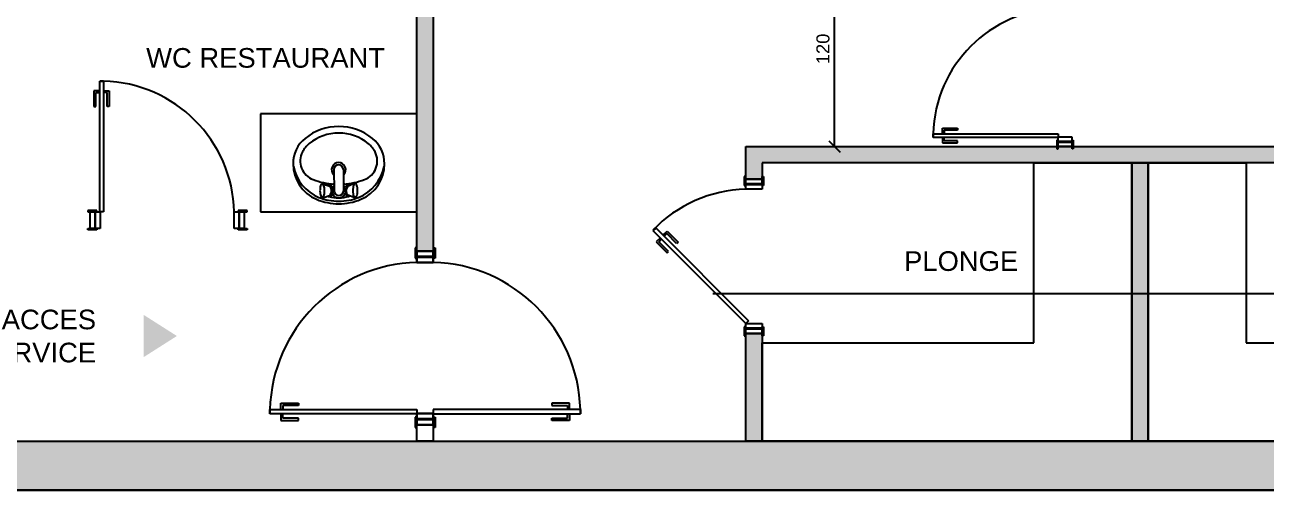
# Model space of a CAD drawing. Header units: millimetres. Extents: x 61345 to 69644, y 9491 to 29385.
# Drawn here: x 65769 to 66529, y 16341 to 16625 of the extents above; entities that cross this region are included whole.
import ezdxf

# ---------------------------------------------------------------- set-up
doc = ezdxf.new("R2010")
doc.units = ezdxf.units.MM
doc.linetypes.add('DASHED2', pattern=[0.375, 0.25, -0.125])
doc.layers.add('Plan Archi', color=8, linetype='Continuous')
doc.styles.get("Standard").update_dxf_attribs({"font": 'arial.ttf'})

msp = doc.modelspace()

# ---------------------------------------------------------------- hatches: boundary and pattern name
at = {"layer": 'Plan Archi'}
h = msp.add_hatch(color=256, dxfattribs=at)
h.dxf.hatch_style = 1
h.paths.add_polyline_path([(66009.07, 16873.35), (66019.07, 16873.35), (66019.07, 16486.99), (66009.07, 16486.99)])
h = msp.add_hatch(color=256, dxfattribs=at)
h.dxf.hatch_style = 1
h.paths.add_polyline_path([(66210.32, 16550.91), (66569.11, 16550.91), (66569.11, 16540.91), (66220.32, 16540.91), (66220.32, 16530.91), (66210.32, 16530.91)])
h = msp.add_hatch(color=256, dxfattribs=at)
h.dxf.hatch_style = 1
h.paths.add_polyline_path([(66446.59, 16540.91), (66456.59, 16540.91), (66456.59, 16370.91), (66446.59, 16370.91)])
h = msp.add_hatch(color=256, dxfattribs=at)
h.dxf.hatch_style = 1
h.paths.add_polyline_path([(66210.32, 16436.62), (66220.32, 16436.62), (66220.32, 16370.91), (66210.32, 16370.91)])
msp.add_hatch(color=256, dxfattribs=at).paths.add_polyline_path([(64674.39, 16370.91), (67883.9, 16370.91), (67883.9, 16340.91), (64674.39, 16340.91)])

# ---------------------------------------------------------------- linework, layer by layer
for p, q in [((66009.07, 16486.99), (66009.07, 16873.35)), ((66019.07, 16873.35), (66019.07, 16486.99)), ((65814.9, 16510.91), (65814.9, 16590.92)), ((65814.9, 16590.92), (65817.25, 16590.92)), ((65817.25, 16590.92), (65814.9, 16590.92)), ((65817.25, 16590.92), (65817.25, 16510.91)), ((65811.39, 16584.95), (65811.39, 16575.42)), ((65814.76, 16584.95), (65811.39, 16584.95)), ((65812.61, 16575.42), (65812.61, 16583.95)), ((65812.61, 16583.95), (65814.83, 16583.95)), ((65819.55, 16583.95), (65817.32, 16583.95)), ((65817.4, 16584.95), (65820.77, 16584.95)), ((65819.55, 16575.42), (65819.55, 16583.95)), ((65820.77, 16584.95), (65820.77, 16575.42)), ((65811.39, 16575.42), (65812.61, 16575.42)), ((65820.77, 16575.42), (65819.55, 16575.42)), ((66009.07, 16570.91), (65913.37, 16570.91)), ((65913.37, 16570.91), (65913.37, 16510.91)), ((66009.07, 16510.91), (66009.07, 16570.91)), ((66325.06, 16558.73), (66401.56, 16558.73)), ((66325.06, 16556.49), (66325.06, 16558.73)), ((66325.06, 16558.73), (66325.06, 16556.49)), ((66401.56, 16556.49), (66325.06, 16556.49)), ((66330.76, 16562.09), (66339.88, 16562.09)), ((66330.76, 16558.87), (66330.76, 16562.09)), ((66330.76, 16556.35), (66330.76, 16553.12)), ((66339.88, 16560.93), (66331.72, 16560.93)), ((66331.72, 16560.93), (66331.72, 16558.8)), ((66331.72, 16554.29), (66331.72, 16556.42)), ((66339.88, 16562.09), (66339.88, 16560.93)), ((66401.56, 16558.73), (66401.56, 16556.49)), ((66401.56, 16556.76), (66409.87, 16556.76)), ((66401.56, 16554.03), (66401.56, 16556.76)), ((66401.56, 16550.91), (66401.56, 16556.76)), ((66409.87, 16556.76), (66409.87, 16554.03)), ((66210.32, 16550.91), (66569.11, 16550.91)), ((66210.32, 16530.91), (66210.32, 16550.91)), ((66330.76, 16553.12), (66339.88, 16553.12)), ((66339.88, 16554.29), (66331.72, 16554.29)), ((66339.88, 16553.12), (66339.88, 16554.29)), ((66401.43, 16554.81), (66400.65, 16554.81)), ((66400.65, 16554.81), (66400.65, 16549.48)), ((66400.65, 16549.48), (66401.43, 16549.48)), ((66401.43, 16549.48), (66401.43, 16554.81)), ((66401.56, 16551.04), (66401.56, 16554.68)), ((66409.87, 16554.03), (66401.56, 16554.03)), ((66401.56, 16553.64), (66409.87, 16553.64)), ((66409.87, 16550.91), (66401.56, 16550.91)), ((66409.87, 16553.64), (66409.87, 16550.91)), ((66410, 16554.81), (66410.78, 16554.81)), ((66410, 16549.48), (66410, 16554.81)), ((66410.78, 16549.48), (66410, 16549.48)), ((66410.78, 16554.81), (66410.78, 16549.48)), ((66569.11, 16540.91), (66220.32, 16540.91)), ((66220.32, 16540.91), (66220.32, 16530.91)), ((66386.59, 16430.91), (66386.59, 16540.91)), ((66386.59, 16540.91), (66446.59, 16540.91)), ((66446.59, 16540.91), (66446.59, 16370.91)), ((66446.59, 16540.91), (66456.59, 16540.91)), ((66446.59, 16370.91), (66446.59, 16540.91)), ((66456.59, 16370.91), (66456.59, 16540.91)), ((66456.59, 16540.91), (66516.59, 16540.91)), ((66456.59, 16540.91), (66456.59, 16370.91)), ((66516.59, 16540.91), (66516.59, 16430.91)), ((66210.18, 16532.68), (66209.37, 16532.68)), ((66209.37, 16532.68), (66209.37, 16527.11)), ((66210.18, 16527.11), (66210.18, 16532.68)), ((66220.45, 16532.68), (66221.27, 16532.68)), ((66220.45, 16527.11), (66220.45, 16532.68)), ((66221.27, 16532.68), (66221.27, 16527.11)), ((66209.37, 16527.11), (66210.18, 16527.11)), ((66220.32, 16530.91), (66210.32, 16530.91)), ((66210.32, 16530.91), (66220.32, 16530.91)), ((66210.32, 16528.06), (66210.32, 16530.91)), ((66220.32, 16528.06), (66210.32, 16528.06)), ((66210.32, 16527.65), (66220.32, 16527.65)), ((66210.32, 16524.8), (66210.32, 16527.65)), ((66220.32, 16524.8), (66210.32, 16524.8)), ((66220.32, 16530.91), (66220.32, 16528.06)), ((66220.32, 16527.65), (66220.32, 16524.8)), ((66221.27, 16527.11), (66220.45, 16527.11)), ((65813.15, 16511.86), (65807.58, 16511.86)), ((65807.58, 16511.86), (65807.58, 16511.05)), ((65807.58, 16511.05), (65813.15, 16511.05)), ((65809.07, 16500.91), (65809.07, 16510.91)), ((65809.07, 16510.91), (65815.19, 16510.91)), ((65809.21, 16510.91), (65813.01, 16510.91)), ((65811.93, 16510.91), (65811.93, 16500.91)), ((65812.33, 16500.91), (65812.33, 16510.91)), ((65812.33, 16510.91), (65815.19, 16510.91)), ((65813.15, 16511.05), (65813.15, 16511.86)), ((65817.25, 16510.91), (65814.9, 16510.91)), ((65815.19, 16510.91), (65815.19, 16500.91)), ((65897.25, 16500.91), (65897.25, 16510.91)), ((65897.25, 16510.91), (65900.11, 16510.91)), ((65905.13, 16511.86), (65899.56, 16511.86)), ((65899.56, 16511.86), (65899.56, 16511.05)), ((65899.56, 16511.05), (65905.13, 16511.05)), ((65900.11, 16510.91), (65900.11, 16500.91)), ((65900.51, 16500.91), (65900.51, 16510.91)), ((65900.51, 16510.91), (65903.37, 16510.91)), ((65903.37, 16510.91), (65903.37, 16500.91)), ((65905.13, 16511.05), (65905.13, 16511.86)), ((65913.37, 16510.91), (66009.07, 16510.91)), ((65807.58, 16499.96), (65807.58, 16500.78)), ((65807.58, 16500.78), (65813.15, 16500.78)), ((65813.15, 16499.96), (65807.58, 16499.96)), ((65811.93, 16500.91), (65809.07, 16500.91)), ((65815.19, 16500.91), (65812.33, 16500.91)), ((65813.15, 16500.78), (65813.15, 16499.96)), ((65900.11, 16500.91), (65897.25, 16500.91)), ((65899.56, 16499.96), (65899.56, 16500.78)), ((65899.56, 16500.78), (65905.13, 16500.78)), ((65905.13, 16499.96), (65899.56, 16499.96)), ((65903.37, 16500.91), (65900.51, 16500.91)), ((65905.13, 16500.78), (65905.13, 16499.96)), ((66153.74, 16499.31), (66155.4, 16500.97)), ((66155.4, 16500.97), (66153.74, 16499.31)), ((66210.32, 16442.73), (66153.74, 16499.31)), ((66155.4, 16500.97), (66211.98, 16444.39)), ((66157.86, 16494.99), (66155.47, 16492.6)), ((66157.05, 16492.76), (66158.62, 16494.33)), ((66159.72, 16496.85), (66162.11, 16499.24)), ((66161.96, 16497.66), (66160.38, 16496.09)), ((66167.99, 16491.63), (66161.96, 16497.66)), ((66162.11, 16499.24), (66168.85, 16492.49)), ((66008.92, 16488.98), (66008, 16488.98)), ((66008, 16488.98), (66008, 16482.71)), ((66008.92, 16488.98), (66008, 16488.98)), ((66008, 16488.98), (66008, 16482.71)), ((66008.92, 16482.71), (66008.92, 16488.98)), ((66008.92, 16482.71), (66008.92, 16488.98)), ((66009.07, 16486.99), (66019.07, 16486.99)), ((66009.07, 16483.78), (66009.07, 16486.99)), ((66019.07, 16486.99), (66009.07, 16486.99)), ((66019.07, 16486.99), (66009.07, 16486.99)), ((66009.07, 16486.99), (66009.07, 16483.78)), ((66019.07, 16486.99), (66019.07, 16483.78)), ((66019.07, 16483.78), (66019.07, 16486.99)), ((66019.23, 16488.98), (66020.14, 16488.98)), ((66019.23, 16482.71), (66019.23, 16488.98)), ((66019.23, 16488.98), (66020.14, 16488.98)), ((66019.23, 16482.71), (66019.23, 16488.98)), ((66020.14, 16488.98), (66020.14, 16482.71)), ((66020.14, 16488.98), (66020.14, 16482.71)), ((66155.47, 16492.6), (66162.22, 16485.86)), ((66163.08, 16486.72), (66157.05, 16492.76)), ((66162.22, 16485.86), (66163.08, 16486.72)), ((66168.85, 16492.49), (66167.99, 16491.63)), ((66008, 16482.71), (66008.92, 16482.71)), ((66008, 16482.71), (66008.92, 16482.71)), ((66019.07, 16483.78), (66009.07, 16483.78)), ((66009.07, 16483.78), (66019.07, 16483.78)), ((66009.07, 16483.32), (66019.07, 16483.32)), ((66009.07, 16480.11), (66009.07, 16483.32)), ((66019.07, 16483.32), (66009.07, 16483.32)), ((66009.07, 16483.32), (66009.07, 16480.11)), ((66019.07, 16480.11), (66009.07, 16480.11)), ((66009.07, 16480.11), (66019.07, 16480.11)), ((66019.07, 16483.32), (66019.07, 16480.11)), ((66019.07, 16480.11), (66019.07, 16483.32)), ((66020.14, 16482.71), (66019.23, 16482.71)), ((66020.14, 16482.71), (66019.23, 16482.71)), ((66211.98, 16444.39), (66210.32, 16442.73)), ((66210.32, 16442.73), (66220.32, 16442.73)), ((66210.32, 16439.88), (66210.32, 16442.73)), ((66210.32, 16436.62), (66210.32, 16442.73)), ((66220.32, 16442.73), (66220.32, 16439.88)), ((66210.18, 16440.69), (66209.37, 16440.69)), ((66209.37, 16440.69), (66209.37, 16435.12)), ((66209.37, 16435.12), (66210.18, 16435.12)), ((66210.18, 16435.12), (66210.18, 16440.69)), ((66210.32, 16436.75), (66210.32, 16440.56)), ((66220.32, 16439.88), (66210.32, 16439.88)), ((66210.32, 16439.47), (66220.32, 16439.47)), ((66210.32, 16436.62), (66220.32, 16436.62)), ((66210.32, 16370.91), (66210.32, 16436.62)), ((66220.32, 16436.62), (66210.32, 16436.62)), ((66220.32, 16439.47), (66220.32, 16436.62)), ((66220.32, 16436.62), (66220.32, 16370.91)), ((66220.45, 16440.69), (66221.27, 16440.69)), ((66220.45, 16435.12), (66220.45, 16440.69)), ((66221.27, 16435.12), (66220.45, 16435.12)), ((66221.27, 16440.69), (66221.27, 16435.12)), ((66220.32, 16430.91), (66386.59, 16430.91)), ((66220.32, 16370.91), (66220.32, 16430.91)), ((66516.59, 16430.91), (66714.19, 16430.91)), ((65919.06, 16390.11), (66009.07, 16390.11)), ((65919.06, 16387.47), (65919.06, 16390.11)), ((65919.06, 16390.11), (65919.06, 16387.47)), ((65925.77, 16394.07), (65936.5, 16394.07)), ((65925.77, 16390.27), (65925.77, 16394.07)), ((65936.5, 16392.7), (65926.9, 16392.7)), ((65926.9, 16392.7), (65926.9, 16390.19)), ((65936.5, 16394.07), (65936.5, 16392.7)), ((66009.07, 16390.11), (66009.07, 16387.47)), ((66109.08, 16390.11), (66019.07, 16390.11)), ((66019.07, 16390.11), (66019.07, 16387.47)), ((66102.37, 16394.07), (66091.64, 16394.07)), ((66091.64, 16394.07), (66091.64, 16392.7)), ((66091.64, 16392.7), (66101.24, 16392.7)), ((66101.24, 16392.7), (66101.24, 16390.19)), ((66102.37, 16390.27), (66102.37, 16394.07)), ((66109.08, 16387.47), (66109.08, 16390.11)), ((66109.08, 16390.11), (66109.08, 16387.47)), ((66009.07, 16387.47), (65919.06, 16387.47)), ((65925.77, 16387.31), (65925.77, 16383.51)), ((65925.77, 16383.51), (65936.5, 16383.51)), ((65926.9, 16384.89), (65926.9, 16387.39)), ((65936.5, 16384.89), (65926.9, 16384.89)), ((65936.5, 16383.51), (65936.5, 16384.89)), ((66008.92, 16385.5), (66008, 16385.5)), ((66008, 16385.5), (66008, 16379.23)), ((66008.92, 16385.5), (66008, 16385.5)), ((66008, 16385.5), (66008, 16379.23)), ((66008.92, 16379.23), (66008.92, 16385.5)), ((66008.92, 16379.23), (66008.92, 16385.5)), ((66009.07, 16387.79), (66019.07, 16387.79)), ((66009.07, 16384.58), (66009.07, 16387.79)), ((66009.07, 16380.91), (66009.07, 16387.79)), ((66019.07, 16387.79), (66009.07, 16387.79)), ((66009.07, 16387.79), (66009.07, 16384.58)), ((66009.07, 16381.06), (66009.07, 16385.35)), ((66019.07, 16384.58), (66009.07, 16384.58)), ((66009.07, 16384.58), (66019.07, 16384.58)), ((66009.07, 16384.12), (66019.07, 16384.12)), ((66019.07, 16384.12), (66009.07, 16384.12)), ((66009.07, 16384.12), (66009.07, 16380.91)), ((66019.07, 16380.91), (66009.07, 16380.91)), ((66009.07, 16380.91), (66019.07, 16380.91)), ((66009.07, 16370.91), (66009.07, 16380.91)), ((66009.07, 16380.91), (66019.07, 16380.91)), ((66019.07, 16387.79), (66019.07, 16384.58)), ((66019.07, 16384.58), (66019.07, 16387.79)), ((66019.07, 16380.91), (66019.07, 16387.79)), ((66019.07, 16387.47), (66109.08, 16387.47)), ((66019.07, 16381.06), (66019.07, 16385.35)), ((66019.07, 16384.12), (66019.07, 16380.91)), ((66019.07, 16380.91), (66019.07, 16370.91)), ((66019.23, 16385.5), (66020.14, 16385.5)), ((66019.23, 16379.23), (66019.23, 16385.5)), ((66019.23, 16385.5), (66020.14, 16385.5)), ((66019.23, 16379.23), (66019.23, 16385.5)), ((66020.14, 16385.5), (66020.14, 16379.23)), ((66020.14, 16385.5), (66020.14, 16379.23)), ((66091.64, 16384.89), (66101.24, 16384.89)), ((66091.64, 16383.51), (66091.64, 16384.89)), ((66102.37, 16383.51), (66091.64, 16383.51)), ((66101.24, 16384.89), (66101.24, 16387.39)), ((66102.37, 16387.31), (66102.37, 16383.51)), ((66008, 16379.23), (66008.92, 16379.23)), ((66008, 16379.23), (66008.92, 16379.23)), ((66020.14, 16379.23), (66019.23, 16379.23)), ((66020.14, 16379.23), (66019.23, 16379.23)), ((64674.39, 16370.91), (67883.9, 16370.91)), ((66019.07, 16370.91), (66009.07, 16370.91)), ((66220.32, 16370.91), (66210.32, 16370.91)), ((66446.59, 16370.91), (66220.32, 16370.91)), ((66456.59, 16370.91), (66446.59, 16370.91)), ((66774.19, 16370.91), (66456.59, 16370.91)), ((67883.9, 16340.91), (64674.39, 16340.91))]:
    msp.add_line(p, q, dxfattribs=at)
at = {"layer": 'Plan Archi', "color": 6}
msp.add_line((66264.68, 16550.91), (66264.68, 16670.91), dxfattribs=at)
at = {"layer": 'Plan Archi', "color": 0, "linetype": 'ByBlock'}
msp.add_line((66261.18, 16554.41), (66268.18, 16547.41), dxfattribs=at)
at = {"layer": 'Plan Archi', "linetype": 'Continuous'}
for p, q in [((65958.26, 16536.81), (65958.34, 16523.85)), ((65964.02, 16536.85), (65964.1, 16523.89)), ((65951.33, 16528.12), (65955.69, 16526.59)), ((65957.27, 16525.61), (65957.29, 16522.08)), ((65965.15, 16525.66), (65965.17, 16522.13)), ((65971.06, 16528.24), (65966.72, 16526.66)), ((65951.39, 16519.5), (65955.55, 16521.02)), ((65971.11, 16519.62), (65966.76, 16521.15))]:
    msp.add_line(p, q, dxfattribs=at)
at = {"layer": 'Plan Archi', "linetype": 'DASHED2'}
for p, q in [((66939.19, 16460.91), (66190.19, 16460.91)), ((67883.9, 16340.91), (64674.39, 16340.91))]:
    msp.add_line(p, q, dxfattribs=at)
at = {"layer": 'Plan Archi', "color": 0}
for p, q in [((65423.63, 16340.91), (65793.63, 16340.91)), ((65793.63, 16340.91), (67883.9, 16340.91))]:
    msp.add_line(p, q, dxfattribs=at)
at = {"layer": 'Plan Archi'}
for centre, radius, start, end in [((66403.64, 16556.64), 78.61, 91.51417, 178.47841), ((65815.07, 16508.74), 82.21, 1.51417, 88.47841), ((65961.22, 16530.47), 32.69, 90, 129.08291), ((65961.22, 16530.47), 32.69, 50.91709, 90), ((65953.22, 16540.32), 20, 129.08291, 180), ((65961.22, 16530.47), 28.69, 90, 129.08291), ((65961.22, 16530.47), 28.69, 50.91709, 90), ((65969.22, 16540.32), 20, 0, 50.91709), ((65949.79, 16542.07), 12.15, 152.93101, 249.64154), ((65953.22, 16540.32), 16, 129.08291, 152.931), ((65972.65, 16542.07), 12.15, 290.35846, 27.06899), ((65969.22, 16540.32), 16, 27.069, 50.91709), ((65956.72, 16540.32), 23.5, 180, 247.28559), ((65965.72, 16540.32), 23.5, 292.71441, 0), ((65958.79, 16543.68), 25.8, 190.99675, 247.82074), ((65963.64, 16543.68), 25.8, 292.17926, 349.00325), ((65961.22, 16572.87), 45, 249.64154, 266.29908), ((65952.96, 16523.87), 3.85, 312.34434, 44.78973), ((65952.96, 16523.87), 4.68, 312.34434, 44.78973), ((65961.22, 16572.87), 45, 273.64031, 290.35846), ((65969.59, 16523.92), 3.96, 136.34531, 224.34721), ((66212.49, 16442.61), 82.21, 91.51417, 136.01174), ((65961.22, 16551.07), 35.15, 247.28559, 270), ((65961.22, 16551.07), 33.55, 248.74675, 270), ((65961.22, 16551.07), 33.55, 270, 291.25325), ((65961.22, 16551.07), 35.15, 270, 292.71441), ((66011.52, 16387.66), 92.49, 91.51417, 178.47841), ((66016.63, 16387.66), 92.49, 1.52159, 88.48583)]:
    msp.add_arc(centre, radius, start, end, dxfattribs=at)
at = {"layer": 'Plan Archi', "linetype": 'Continuous'}
for centre, radius, start, end in [((65961.14, 16536.83), 4.32, 90.35876, 228.51381), ((65961.14, 16536.83), 4.32, 312.17872, 90.33377), ((65961.14, 16536.83), 2.88, 90.36882, 180.29943), ((65961.14, 16536.83), 2.88, 0.3931, 90.32371), ((65962.33, 16523.94), 12.62, 172.45063, 180.43369), ((65956.86, 16524.67), 7.11, 161.90758, 172.47527), ((65953.31, 16525.82), 3.37, 141.50707, 161.85205), ((65951.12, 16527.57), 0.568, 90.32168, 141.72448), ((65951.18, 16527.69), 0.456, 39.25401, 98.58427), ((65948.78, 16525.74), 3.54, 18.80027, 39.04146), ((65945.41, 16524.6), 7.11, 8.21726, 18.78495), ((65939.43, 16523.75), 13.14, 0.49722, 8.16235), ((65955.45, 16525.9), 1.43, 91.82802, 130.04674), ((65961.79, 16503.57), 24.64, 98.11332, 105.632), ((65961.19, 16523.89), 4.28, 131.95586, 156.38673), ((65961.25, 16523.89), 4.28, 24.3058, 48.73667), ((65960.92, 16503.88), 24.32, 75.02416, 82.55005), ((65933.05, 16513.66), 34.27, 20.48998, 21.2149), ((65967.81, 16525.02), 2.71, 129.81337, 153.9831), ((65966.9, 16526.12), 1.28, 85.76294, 130.15474), ((65967.17, 16525.59), 1.78, 50.64579, 88.86451), ((65926.01, 16511.11), 46.64, 21.06244, 21.07035), ((65983.01, 16524.01), 13.14, 172.53017, 180.1953), ((65977.02, 16524.79), 7.11, 161.90758, 172.47527), ((65973.64, 16525.89), 3.54, 141.65106, 161.89225), ((65971.21, 16527.81), 0.456, 82.10826, 141.43851), ((65971.28, 16527.69), 0.568, 38.96805, 90.37084), ((65969.11, 16525.92), 3.37, 18.84048, 39.18546), ((65965.57, 16524.72), 7.11, 8.21726, 18.78495), ((65960.11, 16523.92), 12.62, 0.25884, 8.2419), ((65962.36, 16523.82), 12.65, 180.26966, 188.23107), ((65956.89, 16523.03), 7.13, 188.24894, 198.77761), ((65953.33, 16521.82), 3.37, 198.84048, 219.18546), ((65951.16, 16520.05), 0.568, 218.96805, 270.37084), ((65951.23, 16519.93), 0.456, 262.10826, 321.43851), ((65948.84, 16521.83), 3.51, 321.54449, 341.99883), ((65945.4, 16522.96), 7.13, 341.91491, 352.44359), ((65939.39, 16523.73), 13.18, 352.54122, 0.18426), ((65933.05, 16513.66), 22.62, 18.02156, 18.03416), ((65955.48, 16521.77), 1.44, 230.72089, 268.64922), ((65961.5, 16543.93), 24.4, 255.03125, 269.36533), ((65955.53, 16521.62), 1.29, 265.97241, 310.08292), ((65954.65, 16522.71), 2.69, 309.68912, 334.03063), ((65961.22, 16523.87), 4.32, 204.39783, 270.35926), ((65933.05, 16513.66), 25.66, 18.13955, 19.16053), ((65961.22, 16523.87), 2.88, 180.3931, 270.32371), ((65961.22, 16523.87), 2.88, 270.36882, 0.29943), ((65961.22, 16523.87), 4.32, 270.33326, 336.2947), ((65960.7, 16543.93), 24.4, 271.32719, 285.66128), ((65933.05, 16513.66), 33.22, 13.75092, 14.7696), ((65967.81, 16522.79), 2.69, 206.6619, 231.00341), ((65966.93, 16521.69), 1.29, 230.60961, 274.72011), ((65966.99, 16521.84), 1.44, 272.04331, 309.97163), ((65983.05, 16523.99), 13.18, 180.50827, 188.15131), ((65977.05, 16523.15), 7.13, 188.24894, 198.77761), ((65973.63, 16521.98), 3.51, 198.6937, 219.14804), ((65971.26, 16520.05), 0.456, 219.25401, 278.58427), ((65971.32, 16520.17), 0.568, 270.32168, 321.72448), ((65969.13, 16521.92), 3.37, 321.50707, 341.85205), ((65965.56, 16523.08), 7.13, 341.91491, 352.44359), ((65960.08, 16523.8), 12.65, 352.46146, 0.42286)]:
    msp.add_arc(centre, radius, start, end, dxfattribs=at)
at = {"layer": 'Plan Archi'}
msp.add_solid([(65841.82, 16448.02), (65862.13, 16435.11), (65841.82, 16422.21)], dxfattribs=at)

# ---------------------------------------------------------------- texts
at = {"layer": 'Plan Archi', "linetype": 'ByBlock'}
for s, height, rotation, p in [('120', 8, 90, (66261.53, 16601.25)), ('WC RESTAURANT', 12, 360, (65843.34, 16599.08)), ('PLONGE', 12, 360, (66307.2, 16474.89)), ('ACCES', 12, 360, (65754.94, 16439.22)), ('SERVICE', 12, 360, (65739.13, 16419.01))]:
    msp.add_text(s, height=height, rotation=rotation, dxfattribs=at).set_placement(p)

doc.saveas('drawing.dxf')
